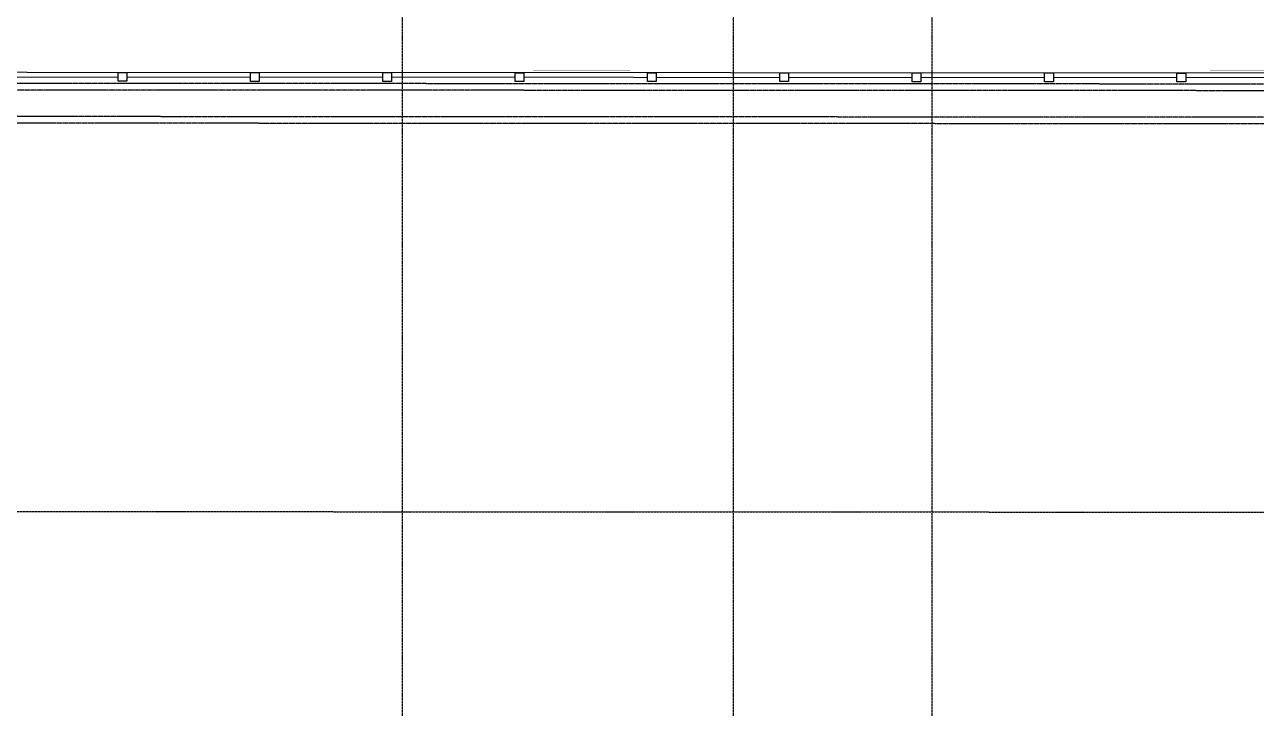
# Model space of a CAD drawing. Header units: inches. Extents: x 30871 to 1364211, y -265788 to 330728.
# Drawn here: x 167017 to 194935, y 253021 to 268511 of the extents above; entities that cross this region are included whole.
import ezdxf

# ---------------------------------------------------------------- set-up
doc = ezdxf.new("R2010")
doc.units = ezdxf.units.IN
doc.header["$MEASUREMENT"] = 0
doc.set_wipeout_variables(frame=1)
for name, pattern in [('$3$HIDDEN2', [0.1875, 0.125, -0.0625]), ('CENTER', [2, 1.25, -0.25, 0.25, -0.25]), ('HIDDENX2', [0.75, 0.5, -0.25]), ('PHANTOM', [2.5, 1.25, -0.25, 0.25, -0.25, 0.25, -0.25])]:
    doc.linetypes.add(name, pattern=pattern)
for name, color, linetype in [('A-_ANOTGRID----_', 8, 'CENTER'), ('A-_SDRAIN----_', 8, 'HIDDENX2'), ('A-FENCE', 3, 'Continuous'), ('A-WALL', 7, 'Continuous'), ('BO', 10, 'PHANTOM')]:
    doc.layers.add(name, color=color, linetype=linetype)

# ---------------------------------------------------------------- blocks, each defined once
blk = doc.blocks.new('SITE 2')
at = {"color": 20, "linetype": 'CENTER', "elevation": 0}
blk.add_lwpolyline([(1177812, 10221601), (1164051, 10182759), (993855, 10182759), (993855, 10348260), (1186670, 10348162), (1212511, 10319539), (1177812, 10221601)], dxfattribs=at)
at = {"layer": 'BO', "const_width": 1, "elevation": 0}
blk.add_lwpolyline([(1220118, 10326037), (1191116, 10358160), (868356, 10358319), (868356, 10172759), (1165813, 10172759)], close=True, dxfattribs=at)
at = {"layer": 'BO', "color": 1, "const_width": 1}
blk.add_lwpolyline([(984163, 10172759), (1165813, 10172759), (1220118, 10326037), (1191116, 10358160), (983856, 10358262)], dxfattribs=at)
blk = doc.blocks.new('SIDEDRAIN')
at = {"layer": 'A-_SDRAIN----_', "linetype": '$3$HIDDEN2'}
for points in [[(-569778, 18426149), (-408302, 18426149), (-354151, 18578990), (-383006, 18610950), (-589128, 18611052), (-588974, 18425849)], [(-569778, 18426299), (-408408, 18426299), (-354322, 18578956), (-383072, 18610800), (-588978, 18610902), (-588824, 18425849)], [(-569778, 18426899), (-408831, 18426899), (-355007, 18578819), (-383339, 18610200), (-588377, 18610301), (-588224, 18425849)], [(-569778, 18427049), (-408937, 18427049), (-355179, 18578785), (-383406, 18610050), (-588227, 18610151), (-588074, 18425849)]]:
    blk.add_lwpolyline(points, dxfattribs=at)
blk = doc.blocks.new('COL-FENCE')
blk.add_wipeout([(-100, 100), (100, 100), (100, -100), (-100, -100)]).dxf.layer = 'A-FENCE'
at = {"layer": 'A-FENCE'}
blk.add_lwpolyline([(-100, -100), (-100, 100), (100, 100), (100, -100)], close=True, dxfattribs=at)

msp = doc.modelspace()

# ---------------------------------------------------------------- linework, layer by layer
at = {"layer": 'A-_ANOTGRID----_'}
msp.add_line((183083.575, 87001.161), (183083.575, 283109.256), dxfattribs=at)
for points in [[(175583.575, 87001.161), (175583.575, 280209.593)], [(187583.575, 87001.161), (187583.575, 280209.593)]]:
    msp.add_lwpolyline(points, dxfattribs=at)
at = {"layer": 'A-WALL', "elevation": 0}
msp.add_lwpolyline([(151440.847, 82033.202), (151540.847, 82033.282), (151233.825, 267335.463), (358276.897, 267233.436), (387174.221, 235226.178), (332934.257, 82132.689), (171032.275, 82132.827), (171032.275, 82032.827), (333004.918, 82032.689), (387288.382, 235248.957), (358321.36, 267333.414), (151133.659, 267435.512), (151440.847, 82033.116)], dxfattribs=at)

# ---------------------------------------------------------------- block references
at = {"layer": 'A-_SDRAIN----_'}
msp.add_blockref('SIDEDRAIN', (740811.504, -18343866.468, 0), dxfattribs=at)
at = {"layer": 'BO'}
msp.add_blockref('SITE 2', (-832772.253, -10090776.26, 0), dxfattribs=at)

# ---------------------------------------------------------------- next in the draw order: block references
at = {"layer": 'A-FENCE', "rotation": 359.9717656255614}
for p in [(169233.608, 267326.593, 0), (172233.607, 267325.115, 0), (175233.607, 267323.636, 0), (178233.607, 267322.158, 0), (181233.606, 267320.68, 0), (184233.606, 267319.201, 0), (187233.606, 267317.723, 0), (190233.605, 267316.245, 0), (193233.605, 267314.766, 0)]:
    msp.add_blockref('COL-FENCE', p, dxfattribs=at)

doc.saveas('drawing.dxf')
